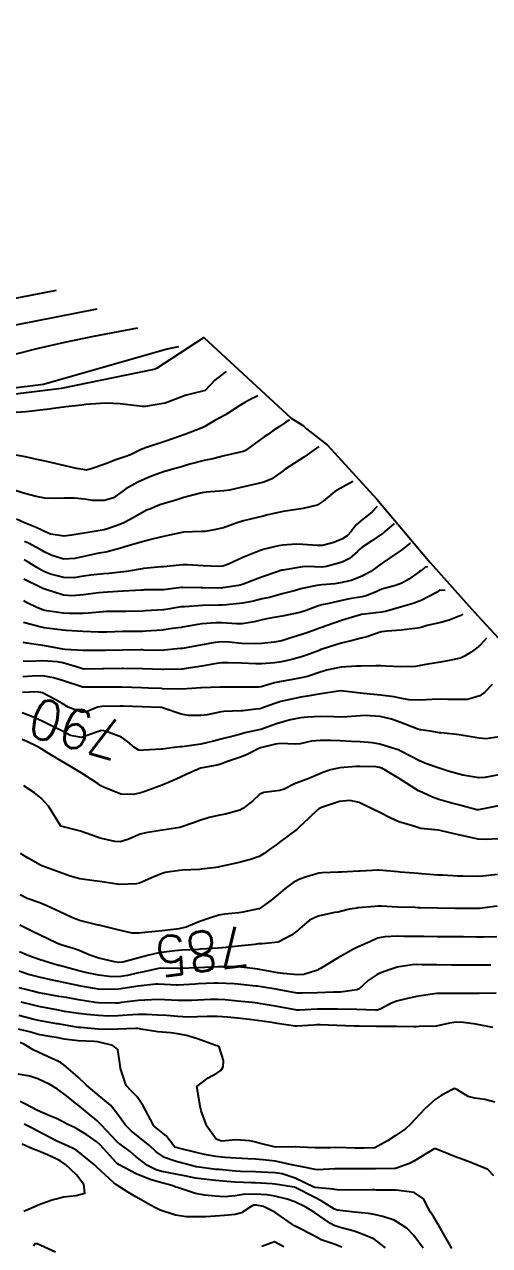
# Model space of a CAD drawing. Header units: metres. Extents: x 307586 to 320046, y 7427249 to 7434250.
# Drawn here: x 319356.8 to 319403.6, y 7429611.4 to 7429734.3 of the extents above; entities that cross this region are included whole.
import ezdxf
from ezdxf.enums import TextEntityAlignment as Align

# ---------------------------------------------------------------- set-up
doc = ezdxf.new("R2010")
doc.units = ezdxf.units.M
doc.header["$MEASUREMENT"] = 0
for name, color, linetype in [('Area', 45, 'Continuous'), ('Cotas', 45, 'Continuous'), ('Curvas de Nivel 1m', 11, 'Continuous'), ('Curvas de Nivel 5m', 15, 'Continuous')]:
    doc.layers.add(name, color=color, linetype=linetype)
doc.styles.add('Style-STANDARD', font='STANDARD.shx')

msp = doc.modelspace()

# ---------------------------------------------------------------- linework, layer by layer
at = {"layer": 'Area'}
msp.add_polyline3d([(319296.43, 7429739.53, 824.58), (319298.94, 7429733.65, 822.4), (319304.78, 7429722.37, 816.99), (319304.97, 7429722.12, 816.51), (319349.82, 7429696.33, 803.11), (319349.29, 7429696.29, 803.65), (319360.57, 7429697.68, 805.28), (319369.89, 7429699.59, 806.08), (319370.14, 7429699.69, 804.2), (319374.88, 7429702.77, 803.44), (319383.67, 7429694.66, 822.76), (319384.89, 7429693.87, 803.94), (319385.2, 7429693.59, 817.01), (319387.3, 7429691.95, 820.41), (319392.29, 7429686.5, 808.6), (319397.66, 7429680.13, 802.3), (319400.95, 7429676.4, 805.63), (319402.45, 7429674.76, 809.58), (319406.15, 7429670.75, 807.87)], dxfattribs=at)
at = {"layer": 'Curvas de Nivel 1m', "flags": 128}
for points, elevation in [([(319360, 7429707.5), (319348.07, 7429705.18)], 807), ([(319364.1, 7429705.6), (319355.93, 7429704.02)], 806), ([(319372.31, 7429701.81), (319371.64, 7429701.68), (319371.19, 7429701.59), (319370.8, 7429701.5), (319358.73, 7429698.05), (319358.2, 7429697.96), (319355.75, 7429697.67)], 804), ([(319377.13, 7429699.35), (319377.11, 7429699.34), (319377.03, 7429699.27), (319375.99, 7429698.46), (319375, 7429697.44), (319373, 7429696.92), (319371.94, 7429696.53), (319370.99, 7429696.16), (319369.37, 7429695.89), (319368.99, 7429695.83), (319368.69, 7429695.82), (319366.99, 7429696.04), (319366.44, 7429696.09), (319364.99, 7429696.15), (319363.48, 7429696.07), (319362.99, 7429696.01), (319362.61, 7429695.97), (319360.98, 7429695.79), (319359.74, 7429695.63), (319359.09, 7429695.53), (319358.98, 7429695.51), (319357.31, 7429695.32), (319356.98, 7429695.29), (319355.48, 7429695.17)], 803), ([(319380.31, 7429696.9), (319379.96, 7429696.74), (319379.75, 7429696.64), (319378.99, 7429696.23), (319378.48, 7429695.91), (319377.74, 7429695.41), (319377.27, 7429695.12), (319376.98, 7429694.96), (319375.99, 7429694.41), (319374.96, 7429693.82), (319374.71, 7429693.69), (319374.11, 7429693.45), (319372.95, 7429693), (319371.83, 7429692.59), (319370.94, 7429692.29), (319369.12, 7429691.71), (319368.93, 7429691.65), (319368.84, 7429691.61), (319368.65, 7429691.52), (319367.5, 7429690.97), (319366.93, 7429690.75), (319366.01, 7429690.47), (319364.92, 7429690.04), (319363.64, 7429689.58), (319363.06, 7429689.43), (319362.91, 7429689.44), (319362.07, 7429689.6), (319360.92, 7429689.85), (319359.48, 7429690.2), (319358.92, 7429690.32), (319358.07, 7429690.5), (319356.92, 7429690.75), (319355.59, 7429691.01)], 802), ([(319383.5, 7429694.45), (319383.39, 7429694.4), (319383.13, 7429694.26), (319382.5, 7429693.82), (319381.81, 7429693.36), (319381.31, 7429693.02), (319380.95, 7429692.77), (319379.06, 7429691.4), (319378.93, 7429691.33), (319378.83, 7429691.3), (319376.93, 7429690.85), (319375.79, 7429690.57), (319374.92, 7429690.38), (319373.48, 7429690.02), (319372.92, 7429689.86), (319372.62, 7429689.77), (319371.61, 7429689.48), (319371.07, 7429689.33), (319370.91, 7429689.28), (319369.6, 7429688.81), (319368.9, 7429688.52), (319368.22, 7429688.2), (319367.01, 7429687.54), (319366.88, 7429687.45), (319365.77, 7429686.65), (319364.87, 7429686.38), (319363.67, 7429686.38), (319362.87, 7429686.49), (319361.86, 7429686.61), (319360.87, 7429686.61), (319359.92, 7429686.58), (319358.87, 7429686.6), (319357.99, 7429686.76), (319356.88, 7429687.08), (319354.88, 7429687.68)], 801), ([(319389.86, 7429688.29), (319388.89, 7429687.73), (319388.59, 7429687.57), (319388.06, 7429687.28), (319386.87, 7429686.29), (319386.26, 7429685.91), (319384.87, 7429685.55), (319383.28, 7429685.34), (319382.86, 7429685.27), (319381.31, 7429684.92), (319380.86, 7429684.81), (319379.7, 7429684.54), (319378.85, 7429684.32), (319378.14, 7429684.1), (319376.84, 7429683.63), (319376.67, 7429683.58), (319375.93, 7429683.43), (319375.02, 7429683.25), (319374.83, 7429683.24), (319374.63, 7429683.24), (319372.83, 7429683.19), (319371.41, 7429682.9), (319370.83, 7429682.75), (319369.82, 7429682.5), (319368.82, 7429682.23), (319367.01, 7429681.73), (319366.81, 7429681.66), (319366.72, 7429681.63), (319366.39, 7429681.54), (319365.15, 7429681.22), (319364.81, 7429681.15), (319364.31, 7429681.07), (319362.8, 7429680.74), (319361.88, 7429680.52), (319360.8, 7429680.47), (319359.58, 7429680.85), (319358.81, 7429681.22), (319358.54, 7429681.36), (319358.04, 7429681.64), (319357.23, 7429682.07), (319356.82, 7429682.26)], 799), ([(319392.32, 7429685.78), (319391.81, 7429685.24), (319391.29, 7429684.81), (319390.86, 7429684.49), (319390.2, 7429683.91), (319389.7, 7429683.26), (319389.29, 7429682.81), (319388.83, 7429682.5), (319387.97, 7429682.14), (319386.82, 7429681.86), (319386.28, 7429681.84), (319384.82, 7429681.96), (319384.18, 7429681.97), (319382.82, 7429681.87), (319382.37, 7429681.8), (319380.81, 7429681.43), (319380.76, 7429681.42), (319380.64, 7429681.37), (319378.81, 7429680.63), (319377.37, 7429679.98), (319376.8, 7429679.76), (319376.49, 7429679.73), (319374.8, 7429679.81), (319373.23, 7429679.89), (319372.8, 7429679.89), (319372.41, 7429679.86), (319370.8, 7429679.71), (319370.59, 7429679.69), (319368.79, 7429679.53), (319368.66, 7429679.51), (319367.08, 7429679.24), (319366.79, 7429679.2), (319365.31, 7429679.03), (319364.78, 7429678.98), (319363.51, 7429678.85), (319362.78, 7429678.75), (319361.78, 7429678.6), (319360.78, 7429678.61), (319359.45, 7429678.96), (319358.79, 7429679.24), (319358.06, 7429679.64), (319357.28, 7429680.13), (319356.8, 7429680.39)], 798), ([(319394.02, 7429684.04), (319393.06, 7429683.23), (319392.94, 7429683.13), (319392.84, 7429683.06), (319391.76, 7429682.31), (319390.82, 7429681.66), (319390.58, 7429681.48), (319390.33, 7429681.25), (319389.52, 7429680.55), (319388.8, 7429680.17), (319387.22, 7429679.72), (319386.8, 7429679.67), (319385.21, 7429679.73), (319384.8, 7429679.71), (319382.82, 7429679.38), (319382.79, 7429679.37), (319382.73, 7429679.35), (319381.28, 7429678.87), (319380.78, 7429678.7), (319379.82, 7429678.34), (319378.77, 7429677.93), (319378.36, 7429677.81), (319376.77, 7429677.57), (319376.62, 7429677.56), (319374.77, 7429677.59), (319374.62, 7429677.59), (319372.77, 7429677.61), (319372.63, 7429677.61), (319371.57, 7429677.48), (319370.85, 7429677.4), (319370.76, 7429677.39), (319368.9, 7429677.37), (319368.76, 7429677.36), (319368.6, 7429677.35), (319366.76, 7429677.24), (319365.18, 7429677.14), (319364.76, 7429677.11), (319364.26, 7429677.07), (319362.76, 7429676.89), (319361.58, 7429676.78), (319360.76, 7429676.86), (319358.98, 7429677.41), (319358.76, 7429677.48), (319358.66, 7429677.53), (319358.47, 7429677.63), (319356.78, 7429678.47)], 797), ([(319395.67, 7429682.06), (319395.59, 7429682.05), (319395.45, 7429681.95), (319394.82, 7429681.44), (319394.68, 7429681.34), (319394.48, 7429681.2), (319392.8, 7429680.06), (319392.33, 7429679.7), (319391.68, 7429679.24), (319391.11, 7429678.92), (319390.79, 7429678.76), (319389.71, 7429678.33), (319388.78, 7429678.11), (319388.05, 7429678), (319386.77, 7429677.89), (319386.24, 7429677.83), (319384.77, 7429677.51), (319384.62, 7429677.47), (319384.08, 7429677.33), (319382.76, 7429676.97), (319381.49, 7429676.63), (319380.75, 7429676.47), (319379.87, 7429676.26), (319378.75, 7429676.03), (319377.2, 7429675.87), (319376.75, 7429675.84), (319376.34, 7429675.83), (319374.75, 7429675.8), (319372.97, 7429675.69), (319372.74, 7429675.68), (319372.56, 7429675.66), (319371.46, 7429675.48), (319370.85, 7429675.38), (319370.74, 7429675.37), (319368.99, 7429675.26), (319368.74, 7429675.25), (319367.06, 7429675.21), (319366.74, 7429675.21), (319365.09, 7429675.21), (319364.74, 7429675.18), (319363.28, 7429675.04), (319362.73, 7429675.01), (319361.33, 7429675.01), (319360.73, 7429675.04), (319359.09, 7429675.27), (319358.74, 7429675.35), (319358, 7429675.64), (319357.16, 7429676.06), (319356.75, 7429676.29)], 796), ([(319399.14, 7429677.31), (319398.63, 7429677.36), (319398.58, 7429677.34), (319398.34, 7429677.16), (319396.75, 7429676.32), (319395.93, 7429676.01), (319394.75, 7429675.67), (319393.16, 7429675.22), (319392.74, 7429675.14), (319391.04, 7429674.95), (319390.74, 7429674.89), (319389.48, 7429674.52), (319388.73, 7429674.29), (319387.19, 7429673.76), (319386.73, 7429673.6), (319386.51, 7429673.52), (319385.9, 7429673.31), (319385.03, 7429673), (319384.72, 7429672.9), (319383.53, 7429672.52), (319382.71, 7429672.27), (319381.94, 7429672.12), (319380.7, 7429671.99), (319380.12, 7429671.96), (319378.7, 7429672), (319377.4, 7429672.11), (319376.7, 7429672.14), (319376.03, 7429672.09), (319374.7, 7429671.86), (319372.72, 7429671.5), (319372.69, 7429671.49), (319372.67, 7429671.49), (319372.51, 7429671.47), (319370.87, 7429671.31), (319370.69, 7429671.3), (319368.87, 7429671.33), (319368.69, 7429671.34), (319368.52, 7429671.34), (319366.69, 7429671.32), (319364.95, 7429671.3), (319364.69, 7429671.3), (319364.42, 7429671.29), (319362.69, 7429671.27), (319360.92, 7429671.38), (319360.69, 7429671.42), (319359.63, 7429671.62), (319358.69, 7429671.78), (319357.06, 7429672.02), (319356.7, 7429672.09)], 794), ([(319400.93, 7429674.94), (319400.74, 7429674.81), (319399.56, 7429674.32), (319398.73, 7429674.1), (319397.36, 7429673.8), (319396.73, 7429673.61), (319396.38, 7429673.53), (319394.72, 7429673.34), (319393.33, 7429673.22), (319392.79, 7429673.16), (319392.72, 7429673.15), (319391.29, 7429672.67), (319390.71, 7429672.52), (319389.7, 7429672.26), (319388.7, 7429672.01), (319388.14, 7429671.84), (319386.69, 7429671.39), (319386.63, 7429671.37), (319386.47, 7429671.3), (319385.19, 7429670.81), (319384.69, 7429670.64), (319383.74, 7429670.39), (319382.68, 7429670.14), (319382, 7429670.03), (319380.68, 7429669.93), (319380.12, 7429669.93), (319378.68, 7429670), (319377.31, 7429670.04), (319376.68, 7429670.03), (319376.14, 7429669.97), (319374.68, 7429669.7), (319373.11, 7429669.46), (319372.73, 7429669.41), (319372.67, 7429669.41), (319370.8, 7429669.36), (319370.67, 7429669.36), (319368.75, 7429669.43), (319368.67, 7429669.43), (319366.75, 7429669.46), (319366.67, 7429669.46), (319364.8, 7429669.43), (319364.67, 7429669.43), (319362.85, 7429669.41), (319362.67, 7429669.44), (319362.15, 7429669.6), (319360.68, 7429670.03), (319360.15, 7429670.14), (319358.68, 7429670.24), (319357.22, 7429670.19), (319356.68, 7429670.22)], 793), ([(319403.3, 7429672.52), (319402.7, 7429671.86), (319402.31, 7429671.51), (319401.76, 7429671.12), (319401.11, 7429670.7), (319400.69, 7429670.52), (319399.56, 7429670.27), (319398.68, 7429670.12), (319397.41, 7429669.9), (319396.68, 7429669.76), (319396.17, 7429669.69), (319394.68, 7429669.65), (319393.17, 7429669.72), (319392.68, 7429669.73), (319392.18, 7429669.73), (319390.68, 7429669.72), (319390.22, 7429669.71), (319388.68, 7429669.6), (319387.2, 7429669.29), (319386.8, 7429669.17), (319386.67, 7429669.13), (319385.3, 7429668.68), (319384.66, 7429668.53), (319383.64, 7429668.35), (319382.66, 7429668.18), (319381.98, 7429668.03), (319380.65, 7429667.63), (319380.42, 7429667.6), (319378.65, 7429667.6), (319378.44, 7429667.6), (319376.65, 7429667.59), (319376.49, 7429667.58), (319374.64, 7429667.52), (319374.57, 7429667.52), (319373.68, 7429667.45), (319372.64, 7429667.41), (319370.69, 7429667.44), (319370.64, 7429667.45), (319369.31, 7429667.5), (319368.64, 7429667.53), (319368.62, 7429667.53), (319366.64, 7429667.58), (319366.61, 7429667.58), (319364.64, 7429667.6), (319364.61, 7429667.6), (319362.64, 7429667.61), (319362.61, 7429667.62), (319360.65, 7429668.28), (319359.74, 7429668.53), (319358.66, 7429668.73), (319357.61, 7429668.7), (319356.66, 7429668.64)], 792), ([(319403.87, 7429667.88), (319403.13, 7429667.1), (319402.64, 7429666.74), (319401.39, 7429666.37), (319400.64, 7429666.34), (319399.41, 7429666.37), (319398.64, 7429666.39), (319397.84, 7429666.37), (319396.63, 7429666.29), (319395.5, 7429666.33), (319394.64, 7429666.49), (319394.04, 7429666.61), (319392.64, 7429666.8), (319390.93, 7429666.96), (319390.64, 7429666.99), (319388.67, 7429667.24), (319388.64, 7429667.24), (319388.61, 7429667.24), (319386.64, 7429666.91), (319385.26, 7429666.69), (319384.64, 7429666.59), (319383.7, 7429666.4), (319382.63, 7429666.15), (319382.03, 7429665.96), (319380.62, 7429665.44), (319380.56, 7429665.43), (319380.11, 7429665.38), (319378.8, 7429665.21), (319378.62, 7429665.2), (319376.88, 7429665.15), (319376.62, 7429665.13), (319375.22, 7429664.83), (319374.61, 7429664.74), (319373.32, 7429664.75), (319372.61, 7429664.87), (319370.83, 7429665.49), (319370.62, 7429665.54), (319370.56, 7429665.55), (319368.62, 7429665.62), (319366.77, 7429665.69), (319366.62, 7429665.69), (319366.47, 7429665.69), (319364.62, 7429665.65), (319364.18, 7429665.57), (319363.08, 7429665.12), (319362.62, 7429665.06), (319361.24, 7429665.6), (319360.63, 7429665.94), (319359.9, 7429666.35), (319358.64, 7429667.03), (319358.12, 7429667.12), (319356.64, 7429667.07)], 791), ([(319404.55, 7429658.79), (319403.13, 7429658.52), (319402.54, 7429658.48), (319400.93, 7429658.74), (319400.55, 7429658.84), (319399.46, 7429659.14), (319398.56, 7429659.44), (319397.28, 7429659.89), (319396.56, 7429660.19), (319394.63, 7429661.2), (319394.57, 7429661.23), (319394.53, 7429661.25), (319392.58, 7429661.86), (319391.83, 7429661.99), (319390.59, 7429662.09), (319389.71, 7429662.14), (319388.59, 7429662.19), (319387.64, 7429662.23), (319386.59, 7429662.24), (319385.72, 7429662.18), (319384.58, 7429661.91), (319384.05, 7429661.86), (319382.58, 7429661.93), (319382.07, 7429661.87), (319380.57, 7429661.48), (319380.49, 7429661.46), (319380.28, 7429661.37), (319379.15, 7429660.8), (319378.56, 7429660.57), (319377.26, 7429660.11), (319376.56, 7429659.84), (319376.23, 7429659.75), (319374.55, 7429659.44), (319373.18, 7429658.83), (319372.54, 7429658.54), (319371.8, 7429658.22), (319370.53, 7429657.68), (319370.39, 7429657.63), (319370.04, 7429657.49), (319368.93, 7429657.1), (319368.52, 7429656.97), (319367.79, 7429656.8), (319366.52, 7429656.83), (319364.72, 7429657.56), (319364.52, 7429657.68), (319364.23, 7429657.86), (319362.54, 7429658.98), (319361.54, 7429659.6), (319360.56, 7429660.17), (319359.22, 7429660.97), (319358.57, 7429661.36), (319358.41, 7429661.47), (319358.1, 7429661.64), (319357.06, 7429662.13), (319356.58, 7429662.33)], 789), ([(319404.51, 7429655.67), (319402.68, 7429655.29), (319402.5, 7429655.26), (319402.34, 7429655.27), (319400.51, 7429655.75), (319399.68, 7429655.97), (319398.51, 7429656.29), (319397.88, 7429656.52), (319396.52, 7429657.16), (319396.48, 7429657.18), (319394.54, 7429658.4), (319393.2, 7429659.22), (319392.78, 7429659.45), (319392.56, 7429659.53), (319392.22, 7429659.57), (319390.56, 7429659.62), (319390.19, 7429659.62), (319388.56, 7429659.5), (319387.63, 7429659.28), (319386.84, 7429659.01), (319386.55, 7429658.88), (319385.45, 7429658.4), (319384.53, 7429658.07), (319383.98, 7429657.88), (319382.96, 7429657.34), (319382.52, 7429657.19), (319380.9, 7429656.99), (319380.52, 7429656.82), (319379.76, 7429656.13), (319378.81, 7429655.39), (319378.61, 7429655.28), (319378.5, 7429655.24), (319377.07, 7429654.84), (319376.49, 7429654.71), (319375.42, 7429654.49), (319374.48, 7429654.19), (319373.95, 7429653.98), (319372.47, 7429653.47), (319370.73, 7429653.23), (319370.47, 7429653.18), (319369.03, 7429652.95), (319368.47, 7429652.8), (319367.22, 7429652.29), (319366.46, 7429652.05), (319365.92, 7429652.08), (319364.46, 7429652.4), (319363.59, 7429652.7), (319362.47, 7429653.13), (319360.47, 7429653.61), (319359.26, 7429655.62), (319358.51, 7429656.44), (319357.84, 7429656.96), (319356.78, 7429657.66)], 788), ([(319404.47, 7429652.33), (319403.29, 7429652.28), (319402.47, 7429652.32), (319400.96, 7429652.65), (319400.48, 7429652.76), (319398.79, 7429653.15), (319398.48, 7429653.2), (319396.7, 7429653.39), (319396.49, 7429653.44), (319396.1, 7429653.57), (319394.49, 7429654.04), (319393.69, 7429654.41), (319392.5, 7429655.01), (319392.09, 7429655.23), (319390.51, 7429656.01), (319389.57, 7429656.2), (319388.51, 7429656.11), (319386.71, 7429655.5), (319386.5, 7429655.4), (319386.43, 7429655.37), (319386.34, 7429655.3), (319385.4, 7429654.4), (319384.48, 7429653.52), (319384.26, 7429653.32), (319382.46, 7429651.97), (319382.11, 7429651.7), (319381.63, 7429651.36), (319380.95, 7429650.86), (319380.44, 7429650.57), (319379.57, 7429650.25), (319378.44, 7429649.96), (319376.57, 7429649.55), (319376.43, 7429649.52), (319376.35, 7429649.5), (319375.81, 7429649.43), (319374.59, 7429649.28), (319374.43, 7429649.27), (319372.71, 7429649.19), (319372.43, 7429649.16), (319370.97, 7429648.94), (319370.42, 7429648.76), (319369.55, 7429648.37), (319368.41, 7429647.89), (319368.1, 7429647.82), (319366.41, 7429647.76), (319366.17, 7429647.77), (319364.41, 7429648.05), (319363.85, 7429648.13), (319362.41, 7429648.33), (319361.43, 7429648.59), (319360.42, 7429648.95), (319358.57, 7429649.63), (319358.43, 7429649.69), (319357.19, 7429650.4), (319356.44, 7429650.86)], 787), ([(319404.43, 7429648.76), (319402.94, 7429648.59), (319402.42, 7429648.56), (319400.97, 7429648.58), (319400.43, 7429648.6), (319398.89, 7429648.68), (319398.43, 7429648.7), (319396.78, 7429648.82), (319396.43, 7429648.85), (319394.63, 7429649), (319394.43, 7429649.02), (319392.47, 7429649.19), (319392.43, 7429649.19), (319390.59, 7429649.09), (319390.43, 7429649.08), (319388.71, 7429648.99), (319388.43, 7429648.98), (319386.79, 7429648.93), (319386.43, 7429648.88), (319385.2, 7429648.53), (319384.42, 7429648.24), (319383.82, 7429647.92), (319383.06, 7429647.34), (319382.4, 7429646.77), (319381.61, 7429646.14), (319380.55, 7429645.37), (319380.44, 7429645.31), (319380.38, 7429645.29), (319378.8, 7429644.96), (319378.38, 7429644.9), (319377, 7429644.78), (319376.37, 7429644.65), (319375.43, 7429644.37), (319374.36, 7429644), (319373.98, 7429643.82), (319373.1, 7429643.46), (319372.35, 7429643.29), (319372.13, 7429643.25), (319370.35, 7429643.04), (319368.93, 7429642.92), (319368.35, 7429642.85), (319367.67, 7429642.84), (319366.35, 7429643.16), (319364.75, 7429643.56), (319364.35, 7429643.65), (319364.25, 7429643.67), (319362.36, 7429644.14), (319361.51, 7429644.46), (319360.37, 7429645.01), (319359.09, 7429645.62), (319358.39, 7429645.9), (319357.09, 7429646.35), (319356.39, 7429646.72)], 786), ([(319404.35, 7429642.49), (319402.99, 7429642.45), (319402.35, 7429642.45), (319401, 7429642.47), (319400.35, 7429642.48), (319399, 7429642.49), (319398.35, 7429642.5), (319397.01, 7429642.52), (319396.35, 7429642.52), (319395.01, 7429642.53), (319394.35, 7429642.54), (319393.07, 7429642.5), (319392.35, 7429642.34), (319391.58, 7429642), (319390.34, 7429641.46), (319390.2, 7429641.39), (319389.94, 7429641.25), (319388.92, 7429640.67), (319388.32, 7429640.34), (319386.61, 7429639.3), (319386.42, 7429639.19), (319386.31, 7429639.15), (319384.92, 7429638.7), (319384.3, 7429638.65), (319382.85, 7429638.79), (319382.31, 7429638.88), (319380.49, 7429639.19), (319380.31, 7429639.22), (319379.23, 7429639.38), (319378.31, 7429639.47), (319376.36, 7429639.46), (319376.31, 7429639.46), (319376.28, 7429639.46), (319375.58, 7429639.43), (319374.38, 7429639.38), (319374.31, 7429639.38), (319372.47, 7429639.3), (319372.31, 7429639.3), (319370.47, 7429639.32), (319370.31, 7429639.31), (319368.83, 7429638.98), (319368.3, 7429638.86), (319367.21, 7429638.61), (319366.3, 7429638.48), (319365.34, 7429638.51), (319364.3, 7429638.64), (319362.96, 7429638.91), (319362.31, 7429639.08), (319360.34, 7429639.59), (319360.31, 7429639.59), (319360.24, 7429639.61), (319358.32, 7429640.21), (319357.25, 7429640.57), (319356.33, 7429640.99)], 784), ([(319403.76, 7429639.64), (319402.32, 7429639.64), (319400.83, 7429639.64), (319400.32, 7429639.64), (319399.81, 7429639.65), (319398.32, 7429639.67), (319396.83, 7429639.68), (319396.32, 7429639.69), (319395.84, 7429639.66), (319394.32, 7429639.43), (319394.13, 7429639.38), (319393.61, 7429639.21), (319392.67, 7429638.86), (319392.31, 7429638.7), (319391.42, 7429638.11), (319390.51, 7429637.25), (319390.28, 7429637.15), (319388.62, 7429636.92), (319388.28, 7429636.91), (319387.91, 7429636.91), (319386.28, 7429636.84), (319384.79, 7429636.81), (319384.28, 7429636.83), (319382.47, 7429637.15), (319382.28, 7429637.19), (319382.15, 7429637.21), (319381.28, 7429637.36), (319380.29, 7429637.52), (319380.11, 7429637.54), (319378.29, 7429637.74), (319377.92, 7429637.76), (319376.29, 7429637.81), (319375.9, 7429637.81), (319374.29, 7429637.75), (319374, 7429637.73), (319372.29, 7429637.62), (319372.13, 7429637.62), (319370.29, 7429637.74), (319370.05, 7429637.73), (319368.28, 7429637.51), (319366.28, 7429637.22), (319364.65, 7429637.18), (319364.28, 7429637.22), (319362.3, 7429637.57), (319362.21, 7429637.58), (319360.29, 7429638.01), (319359.79, 7429638.11), (319358.29, 7429638.42), (319357.23, 7429638.71), (319356.3, 7429639.05)], 783), ([(319404.28, 7429636.81), (319402.58, 7429636.79), (319402.28, 7429636.79), (319401.97, 7429636.79), (319400.28, 7429636.8), (319398.62, 7429636.8), (319398.28, 7429636.78), (319397.85, 7429636.72), (319396.28, 7429636.49), (319395.22, 7429636.24), (319394.27, 7429636), (319393.7, 7429635.78), (319392.63, 7429635.22), (319392.36, 7429635.12), (319392.26, 7429635.11), (319392.15, 7429635.11), (319390.26, 7429635.17), (319388.33, 7429635.2), (319388.26, 7429635.2), (319388.2, 7429635.2), (319386.26, 7429635.21), (319384.47, 7429635.11), (319384.26, 7429635.12), (319383, 7429635.33), (319382.26, 7429635.47), (319380.65, 7429635.75), (319380.27, 7429635.81), (319379.78, 7429635.87), (319378.27, 7429636.03), (319377.01, 7429636.15), (319376.27, 7429636.18), (319375.53, 7429636.17), (319374.27, 7429636.12), (319373.63, 7429636.09), (319372.27, 7429636.08), (319370.94, 7429636.15), (319370.27, 7429636.17), (319369.61, 7429636.15), (319368.27, 7429636.07), (319366.6, 7429635.87), (319366.27, 7429635.83), (319365.99, 7429635.82), (319364.27, 7429635.85), (319363.95, 7429635.88), (319362.27, 7429636.16), (319361.04, 7429636.37), (319360.27, 7429636.5), (319359.21, 7429636.68), (319358.28, 7429636.86), (319357.64, 7429637.01), (319356.28, 7429637.36)], 782), ([(319403.95, 7429633.38), (319402.25, 7429633.71), (319401.01, 7429633.88), (319400.25, 7429633.9), (319399.58, 7429633.81), (319398.25, 7429633.51), (319396.54, 7429633.47), (319396.25, 7429633.44), (319396, 7429633.42), (319394.25, 7429633.46), (319393.99, 7429633.46), (319392.25, 7429633.47), (319390.49, 7429633.49), (319390.25, 7429633.5), (319389.99, 7429633.51), (319388.25, 7429633.56), (319386.57, 7429633.62), (319386.25, 7429633.62), (319385.95, 7429633.6), (319384.24, 7429633.49), (319384.06, 7429633.5), (319382.24, 7429633.78), (319381.73, 7429633.86), (319380.24, 7429634.07), (319379.46, 7429634.17), (319378.25, 7429634.3), (319377.24, 7429634.41), (319376.25, 7429634.48), (319375.21, 7429634.47), (319374.25, 7429634.43), (319373.28, 7429634.42), (319372.25, 7429634.47), (319371.16, 7429634.56), (319370.25, 7429634.62), (319369.07, 7429634.68), (319368.25, 7429634.69), (319367.17, 7429634.61), (319366.25, 7429634.54), (319365.28, 7429634.52), (319364.25, 7429634.56), (319363.15, 7429634.67), (319362.25, 7429634.79), (319360.87, 7429634.99), (319360.26, 7429635.1), (319358.43, 7429635.46), (319358.26, 7429635.49), (319357.61, 7429635.64), (319356.51, 7429635.9)], 781), ([(319404.06, 7429618.46), (319403.44, 7429619.09), (319402.08, 7429619.67), (319401.04, 7429620.07), (319400.09, 7429620.38), (319398.21, 7429621.15), (319398.09, 7429621.18), (319398.07, 7429621.18), (319398.04, 7429621.15), (319396.08, 7429619.95), (319395.57, 7429619.69), (319394.16, 7429619.2), (319394.09, 7429619.18), (319394.07, 7429619.18), (319392.13, 7429619.16), (319392.07, 7429619.16), (319390.18, 7429619.14), (319390.07, 7429619.15), (319388.18, 7429619.16), (319388.07, 7429619.16), (319386.31, 7429619.06), (319386.07, 7429619.07), (319384.94, 7429619.31), (319384.07, 7429619.49), (319383.87, 7429619.53), (319382.08, 7429619.91), (319380.8, 7429620.07), (319380.08, 7429620.13), (319379.29, 7429620.17), (319378.08, 7429620.23), (319376.97, 7429620.3), (319376.08, 7429620.38), (319374.94, 7429620.58), (319374.09, 7429620.78), (319372.31, 7429621.23), (319372.09, 7429621.29), (319371.97, 7429621.34), (319371.85, 7429621.46), (319371.1, 7429622.47), (319370.11, 7429623.25), (319369.85, 7429623.49), (319369.5, 7429624.12), (319368.77, 7429625.5), (319368.15, 7429626.41), (319367.6, 7429626.96), (319367.07, 7429627.53), (319366.49, 7429629.24), (319366.45, 7429629.54), (319366.42, 7429629.77), (319366.21, 7429631.17), (319365.71, 7429631.55), (319364.22, 7429631.91), (319363.83, 7429631.95), (319362.22, 7429632.04), (319360.83, 7429632.21), (319360.22, 7429632.32), (319359.39, 7429632.45), (319358.22, 7429632.68), (319357.47, 7429632.89), (319356.23, 7429633.19)], 779), ([(319399.82, 7429611.13), (319399.61, 7429611.5), (319398.7, 7429613.14), (319398.01, 7429614.3), (319397.67, 7429614.81), (319397.49, 7429615.16), (319396.99, 7429616.12), (319396.04, 7429616.76), (319394.23, 7429617.01), (319394.04, 7429617.02), (319392.24, 7429617.02), (319392.04, 7429617.03), (319391.86, 7429617.04), (319390.04, 7429617.02), (319388.28, 7429617.03), (319388.04, 7429617.08), (319387.88, 7429617.11), (319386.04, 7429617.27), (319385.94, 7429617.3), (319384.06, 7429618.23), (319382.76, 7429618.64), (319382.06, 7429618.74), (319380.6, 7429618.83), (319380.07, 7429618.85), (319378.57, 7429618.88), (319378.07, 7429618.91), (319376.41, 7429619.07), (319376.07, 7429619.1), (319374.16, 7429619.35), (319374.07, 7429619.36), (319373.78, 7429619.44), (319372.08, 7429619.9), (319370.91, 7429620.3), (319370.09, 7429620.87), (319369.4, 7429621.5), (319368.1, 7429622.55), (319367.56, 7429622.97), (319366.99, 7429623.53), (319366.13, 7429624.75), (319365.48, 7429625.55), (319364.15, 7429626.66), (319363.06, 7429627.57), (319362.18, 7429628.4), (319360.8, 7429629.6), (319360.44, 7429629.85), (319360.2, 7429629.97), (319359.58, 7429630.24), (319358.21, 7429630.88), (319357.7, 7429631.13), (319356.82, 7429631.65), (319356.4, 7429631.85)], 778), ([(319396.94, 7429611.17), (319395.99, 7429612.45), (319395.29, 7429613.19), (319394.01, 7429613.98), (319392.87, 7429614.36), (319392.02, 7429614.56), (319391.45, 7429614.67), (319390.02, 7429614.81), (319388.28, 7429615.01), (319388.02, 7429615.09), (319387.74, 7429615.27), (319386.69, 7429615.95), (319386.03, 7429616.26), (319384.07, 7429617.29), (319384.04, 7429617.3), (319383.97, 7429617.32), (319382.05, 7429617.62), (319381.75, 7429617.65), (319380.05, 7429617.73), (319379.67, 7429617.75), (319378.05, 7429617.82), (319377.59, 7429617.85), (319376.05, 7429617.99), (319375.43, 7429618.05), (319374.05, 7429618.2), (319373.11, 7429618.4), (319372.06, 7429618.63), (319370.66, 7429618.88), (319370.07, 7429619.05), (319369.19, 7429619.5), (319368.08, 7429620.35), (319367.45, 7429620.88), (319366.59, 7429621.53), (319366.31, 7429621.75), (319366.1, 7429621.94), (319364.59, 7429623.56), (319364.12, 7429624.03), (319362.21, 7429625.58), (319362.14, 7429625.63), (319361.05, 7429626.49), (319360.16, 7429627.15), (319359.37, 7429627.62), (319358.17, 7429628.2), (319357.36, 7429628.46), (319356.18, 7429628.67)], 777), ([(319393.14, 7429611.21), (319391.99, 7429612.12), (319390.53, 7429612.7), (319390, 7429612.87), (319388.58, 7429613.26), (319388, 7429613.45), (319387.62, 7429613.66), (319386.02, 7429614.77), (319385.15, 7429615.31), (319384.03, 7429615.84), (319383.27, 7429616.09), (319382.03, 7429616.4), (319381.22, 7429616.54), (319380.04, 7429616.62), (319378.84, 7429616.58), (319378.03, 7429616.44), (319376.96, 7429616.34), (319376.03, 7429616.4), (319374.96, 7429616.5), (319374.04, 7429616.67), (319372.24, 7429617.26), (319372.04, 7429617.32), (319371.94, 7429617.36), (319371.64, 7429617.47), (319370.05, 7429617.9), (319369.46, 7429618.09), (319368.06, 7429618.64), (319366.35, 7429619.54), (319366.19, 7429619.65), (319366.08, 7429619.75), (319364.44, 7429621.56), (319364.1, 7429621.88), (319363.09, 7429622.58), (319362.11, 7429623.19), (319361.85, 7429623.32), (319361.27, 7429623.59), (319360.12, 7429624.17), (319359.2, 7429624.54), (319358.13, 7429625.02), (319356.92, 7429625.65), (319356.41, 7429625.92)], 776), ([(319356.76, 7429614.9), (319358.02, 7429615.44), (319358.15, 7429615.5), (319358.47, 7429615.63), (319359.62, 7429616.02), (319360.03, 7429616.15), (319360.77, 7429616.34), (319362.03, 7429616.47), (319362.91, 7429616.7), (319362.79, 7429617.57), (319362.06, 7429618.55), (319360.94, 7429619.6), (319360.42, 7429619.95), (319360.08, 7429620.12), (319359.15, 7429620.55), (319358.09, 7429620.99), (319357.62, 7429621.16), (319356.61, 7429621.65)], 774)]:
    msp.add_lwpolyline(points, dxfattribs=dict(at, elevation=elevation))
at = {"layer": 'Curvas de Nivel 5m', "flags": 128}
for points, elevation in [([(319368.21, 7429703.71), (319363.78, 7429702.85), (319360.84, 7429702.26), (319358.21, 7429701.65), (319350.4, 7429699.67)], 805), ([(319386.44, 7429691.81), (319385.75, 7429691.31), (319385.27, 7429690.97), (319384.93, 7429690.74), (319383.07, 7429689.51), (319382.91, 7429689.4), (319382.89, 7429689.38), (319382.85, 7429689.35), (319381.7, 7429688.56), (319380.9, 7429688.23), (319380.22, 7429688.05), (319378.89, 7429687.73), (319378.61, 7429687.67), (319377.46, 7429687.41), (319376.88, 7429687.33), (319375.1, 7429687.22), (319374.88, 7429687.19), (319374.55, 7429687.11), (319372.87, 7429686.67), (319371.97, 7429686.38), (319370.87, 7429686.06), (319370.44, 7429685.92), (319369.43, 7429685.5), (319369.02, 7429685.35), (319368.86, 7429685.27), (319367.76, 7429684.62), (319366.84, 7429684.13), (319366.43, 7429683.96), (319365.28, 7429683.56), (319364.94, 7429683.45), (319364.83, 7429683.42), (319364.66, 7429683.39), (319362.83, 7429683.1), (319361.56, 7429682.87), (319360.82, 7429682.77), (319359.45, 7429683), (319358.83, 7429683.26), (319358.58, 7429683.38), (319358, 7429683.64), (319356.84, 7429684.14), (319356.04, 7429684.48)], 800), ([(319397.41, 7429679.69), (319397.14, 7429679.65), (319396.73, 7429679.31), (319396.69, 7429679.28), (319396.55, 7429679.18), (319395.51, 7429678.46), (319394.78, 7429678.06), (319394.16, 7429677.82), (319392.77, 7429677.46), (319392.6, 7429677.4), (319392.27, 7429677.23), (319391.22, 7429676.78), (319390.76, 7429676.67), (319389.54, 7429676.48), (319388.75, 7429676.3), (319387.46, 7429676), (319386.75, 7429675.86), (319386.31, 7429675.74), (319385.16, 7429675.32), (319384.86, 7429675.2), (319384.74, 7429675.16), (319384.52, 7429675.11), (319382.74, 7429674.74), (319381.56, 7429674.53), (319380.73, 7429674.36), (319379.93, 7429674.17), (319378.72, 7429673.97), (319378.16, 7429673.96), (319376.72, 7429674.06), (319376.08, 7429674.07), (319374.72, 7429673.96), (319374.27, 7429673.9), (319372.72, 7429673.64), (319372.58, 7429673.61), (319371.73, 7429673.48), (319370.85, 7429673.35), (319370.71, 7429673.33), (319369, 7429673.22), (319368.71, 7429673.21), (319368.4, 7429673.21), (319366.71, 7429673.18), (319365.12, 7429673.14), (319364.71, 7429673.13), (319364.27, 7429673.13), (319362.71, 7429673.18), (319361.03, 7429673.29), (319360.71, 7429673.32), (319358.76, 7429673.58), (319358.71, 7429673.59), (319358.68, 7429673.6), (319358.51, 7429673.63), (319356.72, 7429674.09)], 795), ([(319404.6, 7429662.59), (319403.29, 7429662.4), (319402.59, 7429662.47), (319400.97, 7429662.75), (319400.6, 7429662.8), (319398.76, 7429662.99), (319398.6, 7429663.01), (319397.64, 7429663.16), (319396.72, 7429663.3), (319396.6, 7429663.32), (319396.42, 7429663.37), (319394.61, 7429664.06), (319393.77, 7429664.37), (319392.62, 7429664.65), (319391.12, 7429664.75), (319390.62, 7429664.72), (319389.28, 7429664.6), (319388.62, 7429664.57), (319387.94, 7429664.6), (319386.62, 7429664.64), (319385.34, 7429664.59), (319384.61, 7429664.52), (319383.6, 7429664.32), (319382.61, 7429664.04), (319382.1, 7429663.87), (319380.71, 7429663.37), (319380.62, 7429663.34), (319380.59, 7429663.33), (319378.99, 7429662.99), (319378.59, 7429662.87), (319377.84, 7429662.66), (319376.58, 7429662.37), (319375.83, 7429662.18), (319374.58, 7429661.87), (319372.7, 7429661.6), (319372.57, 7429661.59), (319372.46, 7429661.58), (319371.63, 7429661.48), (319370.7, 7429661.36), (319370.57, 7429661.35), (319368.83, 7429661.25), (319368.57, 7429661.23), (319368.32, 7429661.26), (319367.91, 7429661.52), (319367.19, 7429662.14), (319366.58, 7429662.56), (319364.99, 7429663.16), (319364.59, 7429663.23), (319364.09, 7429663.07), (319362.58, 7429662.52), (319361.45, 7429662.74), (319360.59, 7429663.19), (319359.76, 7429663.62), (319358.6, 7429664.19), (319357.63, 7429664.62), (319356.61, 7429665)], 790), ([(319404.39, 7429645.56), (319402.61, 7429645.33), (319402.39, 7429645.32), (319402.18, 7429645.32), (319400.39, 7429645.34), (319400.17, 7429645.35), (319398.39, 7429645.37), (319396.61, 7429645.4), (319396.39, 7429645.41), (319396.15, 7429645.42), (319394.39, 7429645.47), (319392.73, 7429645.56), (319392.39, 7429645.57), (319392.07, 7429645.55), (319390.38, 7429645.39), (319390.26, 7429645.37), (319389.53, 7429645.26), (319388.61, 7429645.04), (319388.38, 7429644.98), (319388.03, 7429644.93), (319386.38, 7429644.57), (319385.51, 7429644.17), (319384.53, 7429643.32), (319384.44, 7429643.23), (319384.35, 7429643.16), (319383.69, 7429642.67), (319382.34, 7429641.96), (319380.75, 7429641.78), (319380.34, 7429641.77), (319379.99, 7429641.72), (319378.33, 7429641.55), (319377.12, 7429641.41), (319376.33, 7429641.34), (319374.54, 7429641.23), (319374.33, 7429641.22), (319372.66, 7429641.13), (319372.33, 7429641.12), (319371.96, 7429641.09), (319370.33, 7429640.87), (319369.2, 7429640.62), (319368.32, 7429640.38), (319366.72, 7429639.94), (319366.32, 7429639.9), (319365.9, 7429639.96), (319364.32, 7429640.33), (319363.41, 7429640.65), (319362.33, 7429641.1), (319361.97, 7429641.23), (319360.71, 7429641.61), (319360.33, 7429641.75), (319360.09, 7429641.85), (319358.34, 7429642.68), (319357.7, 7429643), (319356.35, 7429643.66)], 785), ([(319404.15, 7429625.86), (319403.13, 7429626.12), (319402.15, 7429626.27), (319401.48, 7429626.44), (319400.32, 7429627.13), (319400.16, 7429627.21), (319400.08, 7429627.22), (319399.88, 7429627.13), (319398.76, 7429626.54), (319398.15, 7429626.13), (319397.07, 7429625.17), (319396.13, 7429624.15), (319395.68, 7429623.63), (319395.17, 7429623.19), (319394.55, 7429622.76), (319394.11, 7429622.47), (319393.34, 7429621.98), (319392.09, 7429621.26), (319392.06, 7429621.25), (319390.99, 7429621.24), (319390.09, 7429621.24), (319389.19, 7429621.26), (319388.09, 7429621.29), (319387.64, 7429621.28), (319386.09, 7429621.26), (319384.54, 7429621.32), (319384.09, 7429621.35), (319384.06, 7429621.35), (319382.09, 7429621.34), (319380.45, 7429621.72), (319380.1, 7429621.83), (319379.49, 7429621.98), (319378.1, 7429622.07), (319376.64, 7429621.95), (319376.1, 7429622.14), (319375.17, 7429623.43), (319374.59, 7429624.98), (319374.5, 7429625.44), (319374.16, 7429627.44), (319375.32, 7429628.29), (319376.18, 7429628.76), (319376.57, 7429629.03), (319376.81, 7429629.41), (319376.84, 7429630.05), (319376.41, 7429631.42), (319376.29, 7429631.5), (319376.21, 7429631.51), (319376.08, 7429631.56), (319374.22, 7429632.23), (319373.13, 7429632.55), (319372.23, 7429632.74), (319371.57, 7429632.82), (319370.23, 7429632.94), (319368.53, 7429633.21), (319368.23, 7429633.26), (319367.99, 7429633.27), (319366.23, 7429633.19), (319364.61, 7429633.17), (319364.23, 7429633.2), (319362.45, 7429633.36), (319362.23, 7429633.38), (319362.05, 7429633.4), (319360.92, 7429633.6), (319360.23, 7429633.72), (319360.1, 7429633.74), (319358.24, 7429634.07), (319357.68, 7429634.2), (319356.25, 7429634.57)], 780), ([(319388.77, 7429611.26), (319387.98, 7429611.57), (319386.69, 7429612), (319385.98, 7429612.4), (319384.21, 7429613.32), (319383.99, 7429613.43), (319383.71, 7429613.61), (319382.01, 7429614.78), (319380.87, 7429615.36), (319380.16, 7429615.5), (319380.02, 7429615.51), (319379.9, 7429615.5), (319379.64, 7429615.37), (319378.68, 7429614.72), (319378.01, 7429614.55), (319376.95, 7429614.47), (319376.01, 7429614.39), (319375.09, 7429614.34), (319374.01, 7429614.31), (319373.14, 7429614.31), (319372.01, 7429614.48), (319370.49, 7429615.01), (319370.02, 7429615.22), (319369.52, 7429615.5), (319368.03, 7429616.33), (319367.28, 7429616.77), (319366.08, 7429617.54), (319366.04, 7429617.57), (319365.83, 7429617.76), (319364.07, 7429619.37), (319363.86, 7429619.56), (319362.09, 7429620.99), (319361.72, 7429621.21), (319360.84, 7429621.6), (319360.32, 7429621.83), (319360.1, 7429621.93), (319359.45, 7429622.26), (319358.11, 7429622.98), (319357.67, 7429623.2), (319356.79, 7429623.65)], 775), ([(319357.74, 7429611.41), (319357.9, 7429611.63), (319357.97, 7429611.65), (319358.1, 7429611.63), (319359.96, 7429610.8)], 775), ([(319380.72, 7429611.36), (319381.98, 7429611.85), (319382.92, 7429611.33)], 775)]:
    msp.add_lwpolyline(points, dxfattribs=dict(at, elevation=elevation))

# ---------------------------------------------------------------- texts
at = {"layer": 'Cotas', "style": 'Style-STANDARD'}
for s, rotation, p in [('790', 163.8749, (319361.99, 7429663.41, 790)), ('785', 187.7024, (319374.7, 7429641.03, 785))]:
    msp.add_text(s, height=4, rotation=rotation, dxfattribs=at).set_placement(p, align=Align.MIDDLE_CENTER)

doc.saveas('drawing.dxf')
